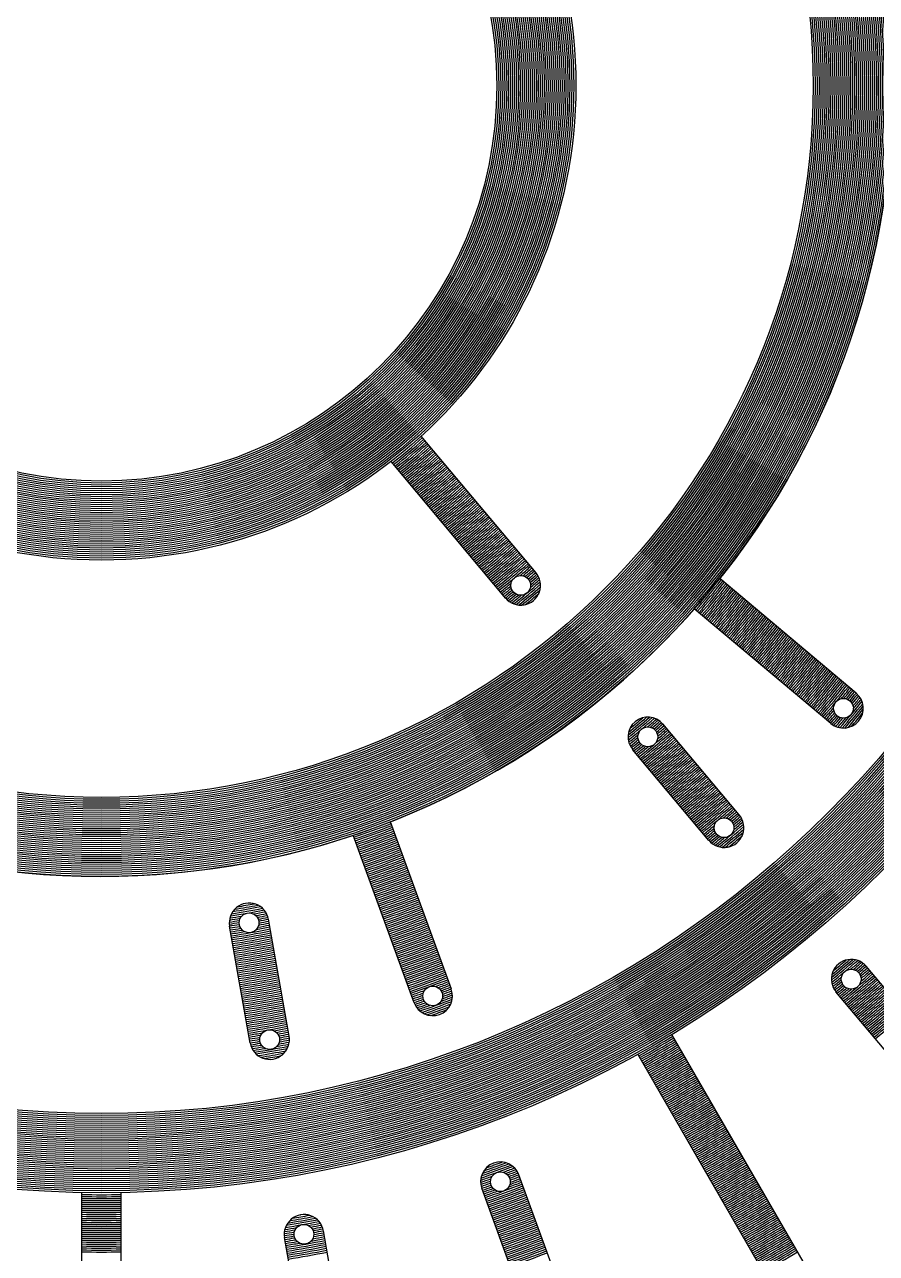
# Model space of a CAD drawing. Header units: millimetres. Extents: x 0 to 2404, y 0 to 1600.
# Drawn here: x 2177.39 to 2198.93, y 1455.19 to 1486.27 of the extents above; entities that cross this region are included whole.
import ezdxf

# ---------------------------------------------------------------- set-up
doc = ezdxf.new("R2010")
doc.units = ezdxf.units.MM

msp = doc.modelspace()

# ---------------------------------------------------------------- linework, layer by layer
for p, q in [((2190.327, 1472.405), (2187.423, 1475.866)), ((2189.561, 1471.762), (2186.657, 1475.223)), ((2198.423, 1469.364), (2194.971, 1472.261)), ((2197.78, 1468.598), (2194.328, 1471.495)), ((2195.465, 1466.283), (2193.533, 1468.585)), ((2194.699, 1465.64), (2192.767, 1467.942)), ((2188.183, 1461.878), (2186.641, 1466.112)), ((2187.243, 1461.536), (2185.702, 1465.77)), ((2184.08, 1460.688), (2183.558, 1463.649)), ((2183.095, 1460.515), (2182.573, 1463.475)), ((2202.214, 1458.239), (2198.676, 1462.456)), ((2201.448, 1457.596), (2197.91, 1461.813)), ((2197.266, 1454.668), (2193.764, 1460.735)), ((2196.4, 1454.168), (2192.898, 1460.235)), ((2191.774, 1452.011), (2189.891, 1457.183)), ((2178.833, 1449.729), (2178.833, 1456.734)), ((2179.833, 1449.729), (2179.833, 1456.734)), ((2190.834, 1451.669), (2188.952, 1456.841)), ((2184.919, 1450.174), (2183.963, 1455.595)), ((2185.903, 1450.348), (2184.948, 1455.769))]:
    msp.add_line(p, q)
for centre, radius in [((2179.333, 1484.729), 46), ((2179.333, 1484.729), 45.95), ((2179.333, 1484.729), 45.9), ((2179.333, 1484.729), 45.85), ((2179.333, 1484.729), 45.8), ((2179.333, 1484.729), 45.75), ((2179.333, 1484.729), 45.7), ((2179.333, 1484.729), 45.65), ((2179.333, 1484.729), 45.6), ((2179.333, 1484.729), 45.55), ((2179.333, 1484.729), 45.5), ((2179.333, 1484.729), 45.45), ((2179.333, 1484.729), 45.4), ((2179.333, 1484.729), 45.35), ((2179.333, 1484.729), 45.3), ((2179.333, 1484.729), 45.25), ((2179.333, 1484.729), 45.2), ((2179.333, 1484.729), 45.15), ((2179.333, 1484.729), 45.1), ((2179.333, 1484.729), 45.05), ((2179.333, 1484.729), 45), ((2179.333, 1484.729), 44.95), ((2179.333, 1484.729), 44.9), ((2179.333, 1484.729), 44.85), ((2179.333, 1484.729), 44.8), ((2179.333, 1484.729), 44.75), ((2179.333, 1484.729), 44.7), ((2179.333, 1484.729), 44.65), ((2179.333, 1484.729), 44.6), ((2179.333, 1484.729), 44.55), ((2179.333, 1484.729), 44.5), ((2179.333, 1484.729), 44.45), ((2179.333, 1484.729), 44.4), ((2179.333, 1484.729), 44.35), ((2179.333, 1484.729), 44.3), ((2179.333, 1484.729), 44.25), ((2179.333, 1484.729), 44.2), ((2179.333, 1484.729), 44.15), ((2179.333, 1484.729), 44.1), ((2179.333, 1484.729), 44.05), ((2179.333, 1484.729), 44), ((2179.333, 1484.729), 28), ((2179.333, 1484.729), 27.95), ((2179.333, 1484.729), 27.9), ((2179.333, 1484.729), 27.85), ((2179.333, 1484.729), 27.8), ((2179.333, 1484.729), 27.75), ((2179.333, 1484.729), 27.7), ((2179.333, 1484.729), 27.65), ((2179.333, 1484.729), 27.6), ((2179.333, 1484.729), 27.55), ((2179.333, 1484.729), 27.5), ((2179.333, 1484.729), 27.45), ((2179.333, 1484.729), 27.4), ((2179.333, 1484.729), 27.35), ((2179.333, 1484.729), 27.3), ((2179.333, 1484.729), 27.25), ((2179.333, 1484.729), 27.2), ((2179.333, 1484.729), 27.15), ((2179.333, 1484.729), 27.1), ((2179.333, 1484.729), 27.05), ((2179.333, 1484.729), 27), ((2179.333, 1484.729), 26.95), ((2179.333, 1484.729), 26.9), ((2179.333, 1484.729), 26.85), ((2179.333, 1484.729), 26.8), ((2179.333, 1484.729), 26.75), ((2179.333, 1484.729), 26.7), ((2179.333, 1484.729), 26.65), ((2179.333, 1484.729), 26.6), ((2179.333, 1484.729), 26.55), ((2179.333, 1484.729), 26.5), ((2179.333, 1484.729), 26.45), ((2179.333, 1484.729), 26.4), ((2179.333, 1484.729), 26.35), ((2179.333, 1484.729), 26.3), ((2179.333, 1484.729), 26.25), ((2179.333, 1484.729), 26.2), ((2179.333, 1484.729), 26.15), ((2179.333, 1484.729), 26.1), ((2179.333, 1484.729), 26.05), ((2179.333, 1484.729), 26), ((2179.333, 1484.729), 20), ((2179.333, 1484.729), 19.95), ((2179.333, 1484.729), 19.9), ((2179.333, 1484.729), 19.85), ((2179.333, 1484.729), 19.8), ((2179.333, 1484.729), 19.75), ((2179.333, 1484.729), 19.7), ((2179.333, 1484.729), 19.65), ((2179.333, 1484.729), 19.6), ((2179.333, 1484.729), 19.55), ((2179.333, 1484.729), 19.5), ((2179.333, 1484.729), 19.45), ((2179.333, 1484.729), 19.4), ((2179.333, 1484.729), 19.35), ((2179.333, 1484.729), 19.3), ((2179.333, 1484.729), 19.25), ((2179.333, 1484.729), 19.2), ((2179.333, 1484.729), 19.15), ((2179.333, 1484.729), 19.1), ((2179.333, 1484.729), 19.05), ((2179.333, 1484.729), 19), ((2179.333, 1484.729), 18.95), ((2179.333, 1484.729), 18.9), ((2179.333, 1484.729), 18.85), ((2179.333, 1484.729), 18.8), ((2179.333, 1484.729), 18.75), ((2179.333, 1484.729), 18.7), ((2179.333, 1484.729), 18.65), ((2179.333, 1484.729), 18.6), ((2179.333, 1484.729), 18.55), ((2179.333, 1484.729), 18.5), ((2179.333, 1484.729), 18.45), ((2179.333, 1484.729), 18.4), ((2179.333, 1484.729), 18.35), ((2179.333, 1484.729), 18.3), ((2179.333, 1484.729), 18.25), ((2179.333, 1484.729), 18.2), ((2179.333, 1484.729), 18.15), ((2179.333, 1484.729), 18.1), ((2179.333, 1484.729), 18.05), ((2179.333, 1484.729), 18), ((2179.333, 1484.729), 12), ((2179.333, 1484.729), 11.95), ((2179.333, 1484.729), 11.9), ((2179.333, 1484.729), 11.85), ((2179.333, 1484.729), 11.8), ((2179.333, 1484.729), 11.75), ((2179.333, 1484.729), 11.7), ((2179.333, 1484.729), 11.65), ((2179.333, 1484.729), 11.6), ((2179.333, 1484.729), 11.55), ((2179.333, 1484.729), 11.5), ((2179.333, 1484.729), 11.45), ((2179.333, 1484.729), 11.4), ((2179.333, 1484.729), 11.35), ((2179.333, 1484.729), 11.3), ((2179.333, 1484.729), 11.25), ((2179.333, 1484.729), 11.2), ((2179.333, 1484.729), 11.15), ((2179.333, 1484.729), 11.1), ((2179.333, 1484.729), 11.05), ((2179.333, 1484.729), 11), ((2179.333, 1484.729), 10.95), ((2179.333, 1484.729), 10.9), ((2179.333, 1484.729), 10.85), ((2179.333, 1484.729), 10.8), ((2179.333, 1484.729), 10.75), ((2179.333, 1484.729), 10.7), ((2179.333, 1484.729), 10.65), ((2179.333, 1484.729), 10.6), ((2179.333, 1484.729), 10.55), ((2179.333, 1484.729), 10.5), ((2179.333, 1484.729), 10.45), ((2179.333, 1484.729), 10.4), ((2179.333, 1484.729), 10.35), ((2179.333, 1484.729), 10.3), ((2179.333, 1484.729), 10.25), ((2179.333, 1484.729), 10.2), ((2179.333, 1484.729), 10.15), ((2179.333, 1484.729), 10.1), ((2179.333, 1484.729), 10.05), ((2179.333, 1484.729), 10), ((2189.939, 1472.09), 0.25), ((2198.101, 1468.981), 0.25), ((2193.153, 1468.259), 0.25), ((2195.082, 1465.961), 0.25), ((2183.067, 1463.556), 0.25), ((2198.296, 1462.131), 0.25), ((2187.713, 1461.707), 0.25), ((2183.588, 1460.602), 0.25), ((2189.423, 1457.008), 0.25), ((2184.456, 1455.678), 0.25)]:
    msp.add_circle(centre, radius)
for centre, radius, start, end in [((2179.333, 1484.729), 50, 108.2151, 71.6513), ((2179.333, 1484.729), 20, 141.4325, 138.5675), ((2179.333, 1484.729), 12.05, 307.6219, 312.3781), ((2179.333, 1484.729), 12.1, 307.6317, 312.3683), ((2179.333, 1484.729), 12.15, 307.6415, 312.3585), ((2179.333, 1484.729), 12.2, 307.6512, 312.3488), ((2179.333, 1484.729), 12.25, 307.6607, 312.3393), ((2179.333, 1484.729), 12.3, 307.6703, 312.3297), ((2179.333, 1484.729), 12.35, 307.6797, 312.3203), ((2179.333, 1484.729), 12.4, 307.6891, 312.3109), ((2179.333, 1484.729), 12.45, 307.6983, 312.3017), ((2179.333, 1484.729), 12.5, 307.7076, 312.2924), ((2179.333, 1484.729), 12.55, 307.7167, 312.2833), ((2179.333, 1484.729), 12.6, 307.7258, 312.2742), ((2179.333, 1484.729), 12.65, 307.7348, 312.2652), ((2179.333, 1484.729), 12.7, 307.7437, 312.2563), ((2179.333, 1484.729), 12.75, 307.7525, 312.2475), ((2179.333, 1484.729), 12.8, 307.7613, 312.2387), ((2179.333, 1484.729), 12.85, 307.77, 312.23), ((2179.333, 1484.729), 12.9, 307.7787, 312.2213), ((2179.333, 1484.729), 12.95, 307.7873, 312.2127), ((2179.333, 1484.729), 13, 307.7958, 312.2042), ((2179.333, 1484.729), 13.05, 307.8042, 312.1958), ((2179.333, 1484.729), 13.1, 307.8126, 312.1874), ((2179.333, 1484.729), 13.15, 307.8209, 312.1791), ((2179.333, 1484.729), 13.2, 307.8292, 312.1708), ((2179.333, 1484.729), 13.25, 307.8374, 312.1626), ((2179.333, 1484.729), 13.3, 307.8455, 312.1545), ((2179.333, 1484.729), 13.35, 307.8536, 312.1464), ((2179.333, 1484.729), 13.4, 307.8616, 312.1384), ((2179.333, 1484.729), 13.45, 307.8696, 312.1304), ((2179.333, 1484.729), 13.5, 307.8774, 312.1226), ((2179.333, 1484.729), 13.55, 307.8853, 312.1147), ((2179.333, 1484.729), 13.6, 307.8931, 312.1069), ((2179.333, 1484.729), 13.65, 307.9008, 312.0992), ((2179.333, 1484.729), 13.7, 307.9084, 312.0916), ((2179.333, 1484.729), 13.75, 307.9161, 312.0839), ((2179.333, 1484.729), 13.8, 307.9236, 312.0764), ((2179.333, 1484.729), 13.85, 307.9311, 312.0689), ((2179.333, 1484.729), 13.9, 307.9386, 312.0614), ((2179.333, 1484.729), 13.95, 307.9459, 312.0541), ((2179.333, 1484.729), 14, 307.9533, 312.0467), ((2179.333, 1484.729), 14.05, 307.9606, 312.0394), ((2179.333, 1484.729), 14.1, 307.9678, 312.0322), ((2179.333, 1484.729), 14.15, 307.975, 312.025), ((2179.333, 1484.729), 14.2, 307.9821, 312.0179), ((2179.333, 1484.729), 14.25, 307.9892, 312.0108), ((2179.333, 1484.729), 14.3, 307.9962, 312.0038), ((2179.333, 1484.729), 14.35, 308.0032, 311.9968), ((2179.333, 1484.729), 14.4, 308.0102, 311.9898), ((2179.333, 1484.729), 14.45, 308.0171, 311.9829), ((2179.333, 1484.729), 14.5, 308.0239, 311.9761), ((2179.333, 1484.729), 14.55, 308.0307, 311.9693), ((2179.333, 1484.729), 14.6, 308.0374, 311.9626), ((2179.333, 1484.729), 14.65, 308.0441, 311.9559), ((2179.333, 1484.729), 14.7, 308.0508, 311.9492), ((2179.333, 1484.729), 14.75, 308.0574, 311.9426), ((2179.333, 1484.729), 14.8, 308.064, 311.936), ((2179.333, 1484.729), 14.85, 308.0705, 311.9295), ((2179.333, 1484.729), 14.9, 308.077, 311.923), ((2179.333, 1484.729), 14.95, 308.0834, 311.9166), ((2179.333, 1484.729), 15, 308.0898, 311.9102), ((2179.333, 1484.729), 15.05, 308.0961, 311.9039), ((2179.333, 1484.729), 15.1, 308.1024, 311.8976), ((2179.333, 1484.729), 15.15, 308.1087, 311.8913), ((2179.333, 1484.729), 15.2, 308.1149, 311.8851), ((2179.333, 1484.729), 15.25, 308.1211, 311.8789), ((2179.333, 1484.729), 15.3, 308.1273, 311.8727), ((2179.333, 1484.729), 15.35, 308.1334, 311.8666), ((2179.333, 1484.729), 15.4, 308.1394, 311.8606), ((2179.333, 1484.729), 15.45, 308.1454, 311.8546), ((2179.333, 1484.729), 15.5, 308.1514, 311.8486), ((2179.333, 1484.729), 15.55, 308.1574, 311.8426), ((2179.333, 1484.729), 15.6, 308.1633, 311.8367), ((2179.333, 1484.729), 15.65, 308.1692, 311.8308), ((2179.333, 1484.729), 15.7, 308.175, 311.825), ((2179.333, 1484.729), 15.75, 308.1808, 311.8192), ((2179.333, 1484.729), 15.8, 308.1865, 311.8135), ((2179.333, 1484.729), 15.85, 308.1923, 311.8077), ((2179.333, 1484.729), 15.9, 308.1979, 311.8021), ((2179.333, 1484.729), 15.95, 308.2036, 311.7964), ((2179.333, 1484.729), 16, 308.2092, 311.7908), ((2179.333, 1484.729), 16.05, 308.2148, 311.7852), ((2179.333, 1484.729), 16.1, 308.2203, 311.7797), ((2179.333, 1484.729), 16.15, 308.2259, 311.7741), ((2179.333, 1484.729), 16.2, 308.2313, 311.7687), ((2179.333, 1484.729), 16.25, 308.2368, 311.7632), ((2189.939, 1472.09), 0.5, 219.1317, 40.8683), ((2179.333, 1484.729), 16.3, 310.5241, 311.7578), ((2179.333, 1484.729), 16.35, 310.6977, 311.7524), ((2179.333, 1484.729), 16.4, 310.7981, 311.7471), ((2179.333, 1484.729), 16.45, 310.8519, 311.7418), ((2179.333, 1484.729), 16.5, 310.8681, 311.7365), ((2179.333, 1484.729), 16.55, 310.8493, 311.7252), ((2179.333, 1484.729), 16.6, 310.7932, 311.6963), ((2179.333, 1484.729), 16.65, 310.6914, 311.6491), ((2179.333, 1484.729), 16.3, 308.2422, 309.4759), ((2179.333, 1484.729), 16.35, 308.2476, 309.3023), ((2179.333, 1484.729), 16.4, 308.2529, 309.2019), ((2179.333, 1484.729), 16.45, 308.2582, 309.1481), ((2179.333, 1484.729), 16.75, 308.5074, 311.4926), ((2179.333, 1484.729), 16.8, 308.6232, 311.3768), ((2179.333, 1484.729), 16.85, 308.7727, 311.2273), ((2179.333, 1484.729), 16.9, 308.9703, 311.0297), ((2179.333, 1484.729), 16.7, 310.5177, 311.582), ((2179.333, 1484.729), 20.05, 318.571, 321.429), ((2179.333, 1484.729), 20.1, 318.5746, 321.4254), ((2179.333, 1484.729), 20.15, 318.5781, 321.4219), ((2179.333, 1484.729), 20.2, 318.5816, 321.4184), ((2179.333, 1484.729), 20.25, 318.5851, 321.4149), ((2179.333, 1484.729), 20.3, 318.5886, 321.4114), ((2179.333, 1484.729), 20.35, 318.5921, 321.4079), ((2179.333, 1484.729), 20.4, 318.5956, 321.4044), ((2179.333, 1484.729), 20.45, 318.599, 321.401), ((2179.333, 1484.729), 16.5, 308.2635, 309.1319), ((2179.333, 1484.729), 16.55, 308.2748, 309.1507), ((2179.333, 1484.729), 16.6, 308.3037, 309.2068), ((2179.333, 1484.729), 16.65, 308.3509, 309.3086), ((2179.333, 1484.729), 16.7, 308.418, 309.4823), ((2179.333, 1484.729), 16.95, 309.2528, 310.7472), ((2179.333, 1484.729), 20.5, 318.6024, 321.3976), ((2179.333, 1484.729), 20.55, 318.6058, 321.3942), ((2179.333, 1484.729), 20.6, 318.6092, 321.3908), ((2179.333, 1484.729), 20.65, 318.6126, 321.3874), ((2179.333, 1484.729), 20.7, 318.6159, 321.3841), ((2179.333, 1484.729), 20.75, 318.6192, 321.3808), ((2179.333, 1484.729), 20.8, 318.6226, 321.3774), ((2179.333, 1484.729), 20.85, 318.6259, 321.3741), ((2179.333, 1484.729), 20.9, 318.6292, 321.3708), ((2179.333, 1484.729), 20.95, 318.6324, 321.3676), ((2179.333, 1484.729), 21, 318.6357, 321.3643), ((2179.333, 1484.729), 21.05, 318.6389, 321.3611), ((2179.333, 1484.729), 21.1, 318.6422, 321.3578), ((2179.333, 1484.729), 21.15, 318.6454, 321.3546), ((2179.333, 1484.729), 21.2, 318.6486, 321.3514), ((2179.333, 1484.729), 21.25, 318.6517, 321.3483), ((2179.333, 1484.729), 21.3, 318.6549, 321.3451), ((2179.333, 1484.729), 21.35, 318.6581, 321.3419), ((2179.333, 1484.729), 21.4, 318.6612, 321.3388), ((2179.333, 1484.729), 21.45, 318.6643, 321.3357), ((2179.333, 1484.729), 21.5, 318.6674, 321.3326), ((2179.333, 1484.729), 21.55, 318.6705, 321.3295), ((2179.333, 1484.729), 21.6, 318.6736, 321.3264), ((2179.333, 1484.729), 21.65, 318.6767, 321.3233), ((2179.333, 1484.729), 21.7, 318.6797, 321.3203), ((2179.333, 1484.729), 21.75, 318.6827, 321.3173), ((2179.333, 1484.729), 21.8, 318.6858, 321.3142), ((2179.333, 1484.729), 21.85, 318.6888, 321.3112), ((2179.333, 1484.729), 21.9, 318.6918, 321.3082), ((2179.333, 1484.729), 21.95, 318.6947, 321.3053), ((2179.333, 1484.729), 22, 318.6977, 321.3023), ((2179.333, 1484.729), 22.05, 318.7007, 321.2993), ((2179.333, 1484.729), 22.1, 318.7036, 321.2964), ((2179.333, 1484.729), 22.15, 318.7065, 321.2935), ((2179.333, 1484.729), 22.2, 318.7094, 321.2906), ((2179.333, 1484.729), 22.25, 318.7123, 321.2877), ((2179.333, 1484.729), 22.3, 318.7152, 321.2848), ((2179.333, 1484.729), 22.35, 318.7181, 321.2819), ((2179.333, 1484.729), 22.4, 318.721, 321.279), ((2179.333, 1484.729), 22.45, 318.7238, 321.2762), ((2179.333, 1484.729), 22.5, 318.7267, 321.2733), ((2179.333, 1484.729), 22.55, 318.7295, 321.2705), ((2179.333, 1484.729), 22.6, 318.7323, 321.2677), ((2179.333, 1484.729), 22.65, 318.7351, 321.2649), ((2179.333, 1484.729), 22.7, 318.7379, 321.2621), ((2179.333, 1484.729), 22.75, 318.7407, 321.2593), ((2179.333, 1484.729), 22.8, 318.7434, 321.2566), ((2179.333, 1484.729), 22.85, 318.7462, 321.2538), ((2179.333, 1484.729), 22.9, 318.7489, 321.2511), ((2179.333, 1484.729), 22.95, 318.7516, 321.2484), ((2179.333, 1484.729), 23, 318.7543, 321.2457), ((2179.333, 1484.729), 23.05, 318.757, 321.243), ((2179.333, 1484.729), 23.1, 318.7597, 321.2403), ((2179.333, 1484.729), 23.15, 318.7624, 321.2376), ((2179.333, 1484.729), 23.2, 318.7651, 321.2349), ((2179.333, 1484.729), 23.25, 318.7677, 321.2323), ((2179.333, 1484.729), 23.3, 318.7704, 321.2296), ((2179.333, 1484.729), 23.35, 318.773, 321.227), ((2179.333, 1484.729), 23.4, 318.7756, 321.2244), ((2179.333, 1484.729), 23.45, 318.7782, 321.2218), ((2179.333, 1484.729), 23.5, 318.7808, 321.2192), ((2179.333, 1484.729), 23.55, 318.7834, 321.2166), ((2179.333, 1484.729), 23.6, 318.786, 321.214), ((2179.333, 1484.729), 23.65, 318.7886, 321.2114), ((2179.333, 1484.729), 23.7, 318.7911, 321.2089), ((2179.333, 1484.729), 23.75, 318.7937, 321.2063), ((2179.333, 1484.729), 23.8, 318.7962, 321.2038), ((2179.333, 1484.729), 23.85, 318.7987, 321.2013), ((2179.333, 1484.729), 23.9, 318.8013, 321.1987), ((2179.333, 1484.729), 23.95, 318.8038, 321.1962), ((2179.333, 1484.729), 24, 318.8063, 321.1937), ((2179.333, 1484.729), 24.05, 318.8087, 321.1913), ((2179.333, 1484.729), 24.1, 318.8112, 321.1888), ((2179.333, 1484.729), 24.15, 318.8137, 321.1863), ((2179.333, 1484.729), 24.2, 318.8161, 321.1839), ((2179.333, 1484.729), 24.25, 318.8186, 321.1814), ((2179.333, 1484.729), 24.3, 320.3522, 321.179), ((2198.101, 1468.981), 0.5, 230, 50), ((2179.333, 1484.729), 24.35, 320.4692, 321.1766), ((2179.333, 1484.729), 24.4, 320.5369, 321.1742), ((2179.333, 1484.729), 24.45, 320.5734, 321.1718), ((2179.333, 1484.729), 24.5, 320.5847, 321.1694), ((2179.333, 1484.729), 24.55, 320.5723, 321.1623), ((2179.333, 1484.729), 24.6, 320.5348, 321.1434), ((2179.333, 1484.729), 24.65, 320.4663, 321.1121), ((2179.333, 1484.729), 24.7, 320.3494, 321.0674), ((2179.333, 1484.729), 24.3, 318.821, 319.6478), ((2179.333, 1484.729), 24.35, 318.8234, 319.5308), ((2179.333, 1484.729), 24.4, 318.8258, 319.4631), ((2179.333, 1484.729), 24.75, 318.9925, 321.0075), ((2179.333, 1484.729), 24.8, 319.0702, 320.9298), ((2179.333, 1484.729), 24.85, 319.1708, 320.8292), ((2179.333, 1484.729), 24.9, 319.3041, 320.6959), ((2179.333, 1484.729), 24.95, 319.4949, 320.5051), ((2193.153, 1468.259), 0.5, 40, 220), ((2179.333, 1484.729), 21.2, 308.9265, 311.0735), ((2179.333, 1484.729), 21.15, 309.0406, 310.9594), ((2179.333, 1484.729), 21.25, 308.8393, 311.1607), ((2179.333, 1484.729), 21.1, 309.193, 310.807), ((2179.333, 1484.729), 21.05, 309.413, 310.587), ((2179.333, 1484.729), 21.3, 310.4016, 311.227), ((2179.333, 1484.729), 21.35, 310.5349, 311.2756), ((2179.333, 1484.729), 21.4, 310.612, 311.3086), ((2179.333, 1484.729), 21.45, 310.6535, 311.3274), ((2179.333, 1484.729), 21.5, 310.6662, 311.3326), ((2179.333, 1484.729), 21.55, 310.652, 311.3295), ((2179.333, 1484.729), 24.45, 318.8282, 319.4266), ((2179.333, 1484.729), 24.5, 318.8306, 319.4153), ((2179.333, 1484.729), 24.55, 318.8377, 319.4277), ((2179.333, 1484.729), 24.6, 318.8566, 319.4652), ((2179.333, 1484.729), 24.65, 318.8879, 319.5337), ((2179.333, 1484.729), 24.7, 318.9326, 319.6506), ((2179.333, 1484.729), 21.3, 308.773, 309.5984), ((2179.333, 1484.729), 21.35, 308.7244, 309.4651), ((2179.333, 1484.729), 21.75, 308.6827, 311.3173), ((2179.333, 1484.729), 21.8, 308.6858, 311.3142), ((2179.333, 1484.729), 21.85, 308.6888, 311.3112), ((2179.333, 1484.729), 21.9, 308.6918, 311.3082), ((2179.333, 1484.729), 21.95, 308.6947, 311.3053), ((2179.333, 1484.729), 21.6, 310.6092, 311.3264), ((2179.333, 1484.729), 21.7, 310.3979, 311.3203), ((2179.333, 1484.729), 21.65, 310.5311, 311.3233), ((2179.333, 1484.729), 21.4, 308.6914, 309.388), ((2179.333, 1484.729), 21.45, 308.6726, 309.3465), ((2179.333, 1484.729), 21.5, 308.6674, 309.3338), ((2179.333, 1484.729), 21.55, 308.6705, 309.348), ((2179.333, 1484.729), 21.6, 308.6736, 309.3908), ((2179.333, 1484.729), 21.65, 308.6767, 309.4689), ((2179.333, 1484.729), 21.7, 308.6797, 309.6021), ((2179.333, 1484.729), 22, 308.6977, 311.3023), ((2179.333, 1484.729), 22.05, 308.7007, 311.2993), ((2179.333, 1484.729), 22.1, 308.7036, 311.2964), ((2179.333, 1484.729), 22.15, 308.7065, 311.2935), ((2179.333, 1484.729), 22.2, 308.7094, 311.2906), ((2179.333, 1484.729), 22.25, 308.7123, 311.2877), ((2179.333, 1484.729), 22.3, 308.7152, 311.2848), ((2179.333, 1484.729), 22.35, 308.7181, 311.2819), ((2179.333, 1484.729), 22.4, 308.721, 311.279), ((2179.333, 1484.729), 22.45, 308.7238, 311.2762), ((2179.333, 1484.729), 22.5, 308.7267, 311.2733), ((2179.333, 1484.729), 22.55, 308.7295, 311.2705), ((2179.333, 1484.729), 22.6, 308.7323, 311.2677), ((2179.333, 1484.729), 22.65, 308.7351, 311.2649), ((2179.333, 1484.729), 22.7, 308.7379, 311.2621), ((2179.333, 1484.729), 22.75, 308.7407, 311.2593), ((2179.333, 1484.729), 22.8, 308.7434, 311.2566), ((2179.333, 1484.729), 22.85, 308.7462, 311.2538), ((2179.333, 1484.729), 22.9, 308.7489, 311.2511), ((2179.333, 1484.729), 22.95, 308.7516, 311.2484), ((2179.333, 1484.729), 23, 308.7543, 311.2457), ((2179.333, 1484.729), 23.05, 308.757, 311.243), ((2179.333, 1484.729), 23.1, 308.7597, 311.2403), ((2179.333, 1484.729), 23.15, 308.7624, 311.2376), ((2179.333, 1484.729), 23.2, 308.7651, 311.2349), ((2179.333, 1484.729), 23.25, 308.7677, 311.2323), ((2179.333, 1484.729), 23.3, 308.7704, 311.2296), ((2179.333, 1484.729), 23.35, 308.773, 311.227), ((2179.333, 1484.729), 23.4, 308.7756, 311.2244), ((2179.333, 1484.729), 23.45, 308.7782, 311.2218), ((2179.333, 1484.729), 23.5, 308.7808, 311.2192), ((2179.333, 1484.729), 23.55, 308.7834, 311.2166), ((2179.333, 1484.729), 23.6, 308.786, 311.214), ((2179.333, 1484.729), 23.65, 308.7886, 311.2114), ((2179.333, 1484.729), 23.7, 308.7911, 311.2089), ((2179.333, 1484.729), 23.75, 308.7937, 311.2063), ((2179.333, 1484.729), 23.8, 308.7962, 311.2038), ((2179.333, 1484.729), 23.85, 308.7987, 311.2013), ((2179.333, 1484.729), 23.9, 308.8013, 311.1987), ((2179.333, 1484.729), 23.95, 308.8038, 311.1962), ((2179.333, 1484.729), 24, 308.8063, 311.1937), ((2179.333, 1484.729), 24.05, 308.8087, 311.1913), ((2179.333, 1484.729), 24.1, 308.8112, 311.1888), ((2179.333, 1484.729), 24.15, 308.8137, 311.1863), ((2179.333, 1484.729), 24.2, 308.8161, 311.1839), ((2179.333, 1484.729), 24.25, 308.8186, 311.1814), ((2179.333, 1484.729), 24.3, 310.3522, 311.179), ((2179.333, 1484.729), 24.35, 310.4692, 311.1766), ((2179.333, 1484.729), 24.4, 310.5369, 311.1742), ((2179.333, 1484.729), 20.05, 288.571, 291.429), ((2195.082, 1465.961), 0.5, 219.4153, 40.5847), ((2179.333, 1484.729), 24.75, 308.9925, 311.0075), ((2179.333, 1484.729), 24.45, 310.5734, 311.1718), ((2179.333, 1484.729), 24.5, 310.5847, 311.1694), ((2179.333, 1484.729), 24.55, 310.5723, 311.1623), ((2179.333, 1484.729), 24.6, 310.5348, 311.1434), ((2179.333, 1484.729), 24.7, 310.3494, 311.0674), ((2179.333, 1484.729), 24.65, 310.4663, 311.1121), ((2179.333, 1484.729), 20.1, 288.5746, 291.4254), ((2179.333, 1484.729), 20.15, 288.5781, 291.4219), ((2179.333, 1484.729), 20.2, 288.5816, 291.4184), ((2179.333, 1484.729), 20.25, 288.5851, 291.4149), ((2179.333, 1484.729), 20.3, 288.5886, 291.4114), ((2179.333, 1484.729), 20.35, 288.5921, 291.4079), ((2179.333, 1484.729), 24.3, 308.821, 309.6478), ((2179.333, 1484.729), 24.35, 308.8234, 309.5308), ((2179.333, 1484.729), 24.4, 308.8258, 309.4631), ((2179.333, 1484.729), 24.45, 308.8282, 309.4266), ((2179.333, 1484.729), 24.5, 308.8306, 309.4153), ((2179.333, 1484.729), 24.55, 308.8377, 309.4277), ((2179.333, 1484.729), 24.8, 309.0702, 310.9298), ((2179.333, 1484.729), 24.85, 309.1708, 310.8292), ((2179.333, 1484.729), 24.9, 309.3041, 310.6959), ((2179.333, 1484.729), 24.95, 309.4949, 310.5051), ((2179.333, 1484.729), 20.4, 288.5956, 291.4044), ((2179.333, 1484.729), 20.45, 288.599, 291.401), ((2179.333, 1484.729), 20.5, 288.6024, 291.3976), ((2179.333, 1484.729), 20.55, 288.6058, 291.3942), ((2179.333, 1484.729), 20.6, 288.6092, 291.3908), ((2179.333, 1484.729), 20.65, 288.6126, 291.3874), ((2179.333, 1484.729), 20.7, 288.6159, 291.3841), ((2179.333, 1484.729), 24.6, 308.8566, 309.4652), ((2179.333, 1484.729), 24.65, 308.8879, 309.5337), ((2179.333, 1484.729), 24.7, 308.9326, 309.6506), ((2179.333, 1484.729), 20.75, 288.6192, 291.3808), ((2179.333, 1484.729), 20.8, 288.6226, 291.3774), ((2179.333, 1484.729), 20.85, 288.6259, 291.3741), ((2179.333, 1484.729), 20.9, 288.6292, 291.3708), ((2179.333, 1484.729), 20.95, 288.6324, 291.3676), ((2179.333, 1484.729), 21, 288.6357, 291.3643), ((2179.333, 1484.729), 21.05, 288.6389, 291.3611), ((2179.333, 1484.729), 21.1, 288.6422, 291.3578), ((2179.333, 1484.729), 21.15, 288.6454, 291.3546), ((2179.333, 1484.729), 21.2, 288.6486, 291.3514), ((2179.333, 1484.729), 21.25, 288.6517, 291.3483), ((2179.333, 1484.729), 21.3, 288.6549, 291.3451), ((2179.333, 1484.729), 21.35, 288.6581, 291.3419), ((2179.333, 1484.729), 21.4, 288.6612, 291.3388), ((2179.333, 1484.729), 21.45, 288.6643, 291.3357), ((2179.333, 1484.729), 21.5, 288.6674, 291.3326), ((2179.333, 1484.729), 21.55, 288.6705, 291.3295), ((2179.333, 1484.729), 21.6, 288.6736, 291.3264), ((2179.333, 1484.729), 21.65, 288.6767, 291.3233), ((2179.333, 1484.729), 21.7, 288.6797, 291.3203), ((2179.333, 1484.729), 21.75, 288.6827, 291.3173), ((2179.333, 1484.729), 21.8, 288.6858, 291.3142), ((2179.333, 1484.729), 21.85, 288.6888, 291.3112), ((2179.333, 1484.729), 21.9, 288.6918, 291.3082), ((2179.333, 1484.729), 21.95, 288.6947, 291.3053), ((2179.333, 1484.729), 22, 288.6977, 291.3023), ((2183.067, 1463.556), 0.5, 10, 190), ((2179.333, 1484.729), 21.25, 278.8393, 281.1607), ((2179.333, 1484.729), 21.2, 278.9265, 281.0735), ((2179.333, 1484.729), 21.15, 279.0406, 280.9594), ((2179.333, 1484.729), 21.1, 279.193, 280.807), ((2179.333, 1484.729), 21.05, 279.413, 280.587), ((2179.333, 1484.729), 22.05, 288.7007, 291.2993), ((2179.333, 1484.729), 22.1, 288.7036, 291.2964), ((2179.333, 1484.729), 22.15, 288.7065, 291.2935), ((2179.333, 1484.729), 22.2, 288.7094, 291.2906), ((2179.333, 1484.729), 22.25, 288.7123, 291.2877), ((2179.333, 1484.729), 22.3, 288.7152, 291.2848), ((2179.333, 1484.729), 22.35, 288.7181, 291.2819), ((2179.333, 1484.729), 21.4, 278.6914, 279.388), ((2179.333, 1484.729), 21.35, 278.7244, 279.4651), ((2179.333, 1484.729), 21.3, 278.773, 279.5984), ((2179.333, 1484.729), 21.3, 280.4016, 281.227), ((2179.333, 1484.729), 21.35, 280.5349, 281.2756), ((2179.333, 1484.729), 21.4, 280.612, 281.3086), ((2179.333, 1484.729), 21.45, 280.6535, 281.3274), ((2179.333, 1484.729), 21.5, 280.6662, 281.3326), ((2179.333, 1484.729), 21.55, 280.652, 281.3295), ((2179.333, 1484.729), 22.4, 288.721, 291.279), ((2179.333, 1484.729), 22.45, 288.7238, 291.2762), ((2179.333, 1484.729), 22.5, 288.7267, 291.2733), ((2179.333, 1484.729), 22.55, 288.7295, 291.2705), ((2179.333, 1484.729), 22.6, 288.7323, 291.2677), ((2179.333, 1484.729), 22.65, 288.7351, 291.2649), ((2179.333, 1484.729), 22.7, 288.7379, 291.2621), ((2179.333, 1484.729), 21.45, 278.6726, 279.3465), ((2179.333, 1484.729), 21.5, 278.6674, 279.3338), ((2179.333, 1484.729), 21.55, 278.6705, 279.348), ((2179.333, 1484.729), 21.6, 278.6736, 279.3908), ((2179.333, 1484.729), 21.65, 278.6767, 279.4689), ((2179.333, 1484.729), 21.7, 278.6797, 279.6021), ((2179.333, 1484.729), 21.75, 278.6827, 281.3173), ((2179.333, 1484.729), 21.8, 278.6858, 281.3142), ((2179.333, 1484.729), 21.85, 278.6888, 281.3112), ((2179.333, 1484.729), 21.9, 278.6918, 281.3082), ((2179.333, 1484.729), 21.7, 280.3979, 281.3203), ((2179.333, 1484.729), 21.65, 280.5311, 281.3233), ((2179.333, 1484.729), 21.6, 280.6092, 281.3264), ((2179.333, 1484.729), 22.75, 288.7407, 291.2593), ((2179.333, 1484.729), 22.8, 288.7434, 291.2566), ((2179.333, 1484.729), 22.85, 288.7462, 291.2538), ((2179.333, 1484.729), 22.9, 288.7489, 291.2511), ((2179.333, 1484.729), 22.95, 288.7516, 291.2484), ((2179.333, 1484.729), 23, 288.7543, 291.2457), ((2179.333, 1484.729), 21.95, 278.6947, 281.3053), ((2179.333, 1484.729), 22, 278.6977, 281.3023), ((2179.333, 1484.729), 22.05, 278.7007, 281.2993), ((2179.333, 1484.729), 22.1, 278.7036, 281.2964), ((2179.333, 1484.729), 22.15, 278.7065, 281.2935), ((2179.333, 1484.729), 22.2, 278.7094, 281.2906), ((2179.333, 1484.729), 23.05, 288.757, 291.243), ((2179.333, 1484.729), 23.1, 288.7597, 291.2403), ((2179.333, 1484.729), 23.15, 288.7624, 291.2376), ((2179.333, 1484.729), 23.2, 288.7651, 291.2349), ((2179.333, 1484.729), 23.25, 288.7677, 291.2323), ((2179.333, 1484.729), 23.3, 288.7704, 291.2296), ((2179.333, 1484.729), 23.35, 288.773, 291.227), ((2179.333, 1484.729), 22.25, 278.7123, 281.2877), ((2179.333, 1484.729), 22.3, 278.7152, 281.2848), ((2179.333, 1484.729), 22.35, 278.7181, 281.2819), ((2179.333, 1484.729), 22.4, 278.721, 281.279), ((2179.333, 1484.729), 22.45, 278.7238, 281.2762), ((2179.333, 1484.729), 22.5, 278.7267, 281.2733), ((2179.333, 1484.729), 23.4, 288.7756, 291.2244), ((2179.333, 1484.729), 23.45, 288.7782, 291.2218), ((2179.333, 1484.729), 23.5, 288.7808, 291.2192), ((2179.333, 1484.729), 23.55, 288.7834, 291.2166), ((2179.333, 1484.729), 23.6, 288.786, 291.214), ((2179.333, 1484.729), 23.65, 288.7886, 291.2114), ((2179.333, 1484.729), 23.7, 288.7911, 291.2089), ((2179.333, 1484.729), 22.55, 278.7295, 281.2705), ((2179.333, 1484.729), 22.6, 278.7323, 281.2677), ((2179.333, 1484.729), 22.65, 278.7351, 281.2649), ((2179.333, 1484.729), 22.7, 278.7379, 281.2621), ((2179.333, 1484.729), 22.75, 278.7407, 281.2593), ((2179.333, 1484.729), 22.8, 278.7434, 281.2566), ((2179.333, 1484.729), 23.75, 288.7937, 291.2063), ((2179.333, 1484.729), 23.8, 288.7962, 291.2038), ((2179.333, 1484.729), 23.85, 288.7987, 291.2013), ((2179.333, 1484.729), 23.9, 288.8013, 291.1987), ((2179.333, 1484.729), 23.95, 288.8038, 291.1962), ((2179.333, 1484.729), 24, 288.8063, 291.1937), ((2198.296, 1462.131), 0.5, 39.5144, 220.4856), ((2179.333, 1484.729), 29.2, 309.2191, 310.7809), ((2179.333, 1484.729), 29.15, 309.3023, 310.6977), ((2179.333, 1484.729), 29.25, 309.1554, 310.8446), ((2179.333, 1484.729), 29.1, 309.4133, 310.5867), ((2179.333, 1484.729), 29.05, 309.5734, 310.4266), ((2179.333, 1484.729), 29, 309.9917, 310.0083), ((2179.333, 1484.729), 29.3, 310.2923, 310.8931), ((2179.333, 1484.729), 29.35, 310.3894, 310.9288), ((2179.333, 1484.729), 29.4, 310.4458, 310.9532), ((2179.333, 1484.729), 29.45, 310.4762, 310.9671), ((2179.333, 1484.729), 29.5, 310.4856, 310.9712), ((2179.333, 1484.729), 29.55, 310.4753, 310.9695), ((2179.333, 1484.729), 29.6, 310.4443, 310.9679), ((2179.333, 1484.729), 29.65, 310.3875, 310.9662), ((2179.333, 1484.729), 22.85, 278.7462, 281.2538), ((2179.333, 1484.729), 22.9, 278.7489, 281.2511), ((2179.333, 1484.729), 22.95, 278.7516, 281.2484), ((2179.333, 1484.729), 23, 278.7543, 281.2457), ((2179.333, 1484.729), 23.05, 278.757, 281.243), ((2179.333, 1484.729), 23.1, 278.7597, 281.2403), ((2179.333, 1484.729), 23.15, 278.7624, 281.2376), ((2179.333, 1484.729), 24.05, 288.8087, 291.1913), ((2179.333, 1484.729), 24.1, 288.8112, 291.1888), ((2179.333, 1484.729), 24.15, 288.8137, 291.1863), ((2179.333, 1484.729), 24.2, 288.8161, 291.1839), ((2179.333, 1484.729), 24.25, 288.8186, 291.1814), ((2179.333, 1484.729), 24.3, 290.3522, 291.179), ((2179.333, 1484.729), 24.35, 290.4692, 291.1766), ((2179.333, 1484.729), 29.3, 309.1069, 309.7077), ((2179.333, 1484.729), 29.35, 309.0712, 309.6106), ((2179.333, 1484.729), 29.4, 309.0468, 309.5542), ((2179.333, 1484.729), 29.45, 309.0329, 309.5238), ((2179.333, 1484.729), 29.75, 309.037, 310.963), ((2179.333, 1484.729), 29.8, 309.0386, 310.9614), ((2179.333, 1484.729), 29.85, 309.0402, 310.9598), ((2179.333, 1484.729), 29.9, 309.0418, 310.9582), ((2179.333, 1484.729), 29.95, 309.0434, 310.9566), ((2179.333, 1484.729), 30, 309.045, 310.955), ((2179.333, 1484.729), 30.05, 309.0466, 310.9534), ((2179.333, 1484.729), 29.7, 310.2904, 310.9646), ((2179.333, 1484.729), 23.2, 278.7651, 281.2349), ((2179.333, 1484.729), 23.25, 278.7677, 281.2323), ((2179.333, 1484.729), 23.3, 278.7704, 281.2296), ((2179.333, 1484.729), 23.35, 278.773, 281.227), ((2179.333, 1484.729), 23.4, 278.7756, 281.2244), ((2179.333, 1484.729), 23.45, 278.7782, 281.2218), ((2179.333, 1484.729), 24.3, 288.821, 289.6478), ((2179.333, 1484.729), 24.35, 288.8234, 289.5308), ((2179.333, 1484.729), 24.4, 288.8258, 289.4631), ((2187.713, 1461.707), 0.5, 200, 20), ((2179.333, 1484.729), 24.4, 290.5369, 291.1742), ((2179.333, 1484.729), 24.45, 290.5734, 291.1718), ((2179.333, 1484.729), 24.5, 290.5847, 291.1694), ((2179.333, 1484.729), 24.65, 290.4663, 291.1121), ((2179.333, 1484.729), 24.55, 290.5723, 291.1623), ((2179.333, 1484.729), 24.6, 290.5348, 291.1434), ((2179.333, 1484.729), 29.5, 309.0288, 309.5144), ((2179.333, 1484.729), 29.55, 309.0305, 309.5247), ((2179.333, 1484.729), 29.6, 309.0321, 309.5557), ((2179.333, 1484.729), 29.65, 309.0338, 309.6125), ((2179.333, 1484.729), 29.7, 309.0354, 309.7096), ((2179.333, 1484.729), 30.1, 309.0482, 310.9518), ((2179.333, 1484.729), 30.15, 309.0498, 310.9502), ((2179.333, 1484.729), 30.2, 309.0514, 310.9486), ((2179.333, 1484.729), 30.25, 309.0529, 310.9471), ((2179.333, 1484.729), 30.3, 309.0545, 310.9455), ((2179.333, 1484.729), 30.35, 309.056, 310.944), ((2179.333, 1484.729), 30.4, 309.0576, 310.9424), ((2179.333, 1484.729), 30.45, 309.0591, 310.9409), ((2179.333, 1484.729), 23.5, 278.7808, 281.2192), ((2179.333, 1484.729), 23.55, 278.7834, 281.2166), ((2179.333, 1484.729), 23.6, 278.786, 281.214), ((2179.333, 1484.729), 23.65, 278.7886, 281.2114), ((2179.333, 1484.729), 23.7, 278.7911, 281.2089), ((2179.333, 1484.729), 23.75, 278.7937, 281.2063), ((2179.333, 1484.729), 24.45, 288.8282, 289.4266), ((2179.333, 1484.729), 24.5, 288.8306, 289.4153), ((2179.333, 1484.729), 24.55, 288.8377, 289.4277), ((2179.333, 1484.729), 24.6, 288.8566, 289.4652), ((2179.333, 1484.729), 24.65, 288.8879, 289.5337), ((2179.333, 1484.729), 24.7, 288.9326, 289.6506), ((2179.333, 1484.729), 24.75, 288.9925, 291.0075), ((2179.333, 1484.729), 24.8, 289.0702, 290.9298), ((2179.333, 1484.729), 24.85, 289.1708, 290.8292), ((2179.333, 1484.729), 24.9, 289.3041, 290.6959), ((2179.333, 1484.729), 24.7, 290.3494, 291.0674), ((2179.333, 1484.729), 30.5, 309.0607, 310.9393), ((2179.333, 1484.729), 30.55, 309.0622, 310.9378), ((2179.333, 1484.729), 30.6, 309.0638, 310.9362), ((2179.333, 1484.729), 30.65, 309.0653, 310.9347), ((2179.333, 1484.729), 30.7, 309.0668, 310.9332), ((2179.333, 1484.729), 30.75, 309.0683, 310.9317), ((2179.333, 1484.729), 30.8, 309.0698, 310.9302), ((2179.333, 1484.729), 30.85, 309.0713, 310.9287), ((2179.333, 1484.729), 23.8, 278.7962, 281.2038), ((2179.333, 1484.729), 23.85, 278.7987, 281.2013), ((2179.333, 1484.729), 23.9, 278.8013, 281.1987), ((2179.333, 1484.729), 23.95, 278.8038, 281.1962), ((2179.333, 1484.729), 24, 278.8063, 281.1937), ((2179.333, 1484.729), 24.05, 278.8087, 281.1913), ((2179.333, 1484.729), 24.1, 278.8112, 281.1888), ((2179.333, 1484.729), 24.95, 289.4949, 290.5051), ((2179.333, 1484.729), 30.9, 309.0728, 310.9272), ((2179.333, 1484.729), 30.95, 309.0743, 310.9257), ((2179.333, 1484.729), 31, 309.0758, 310.9242), ((2179.333, 1484.729), 31.05, 309.0773, 310.9227), ((2179.333, 1484.729), 24.15, 278.8137, 281.1863), ((2179.333, 1484.729), 24.2, 278.8161, 281.1839), ((2179.333, 1484.729), 24.25, 278.8186, 281.1814), ((2179.333, 1484.729), 24.3, 278.821, 279.6478), ((2179.333, 1484.729), 24.3, 280.3522, 281.179), ((2179.333, 1484.729), 24.35, 280.4692, 281.1766), ((2179.333, 1484.729), 24.4, 280.5369, 281.1742), ((2179.333, 1484.729), 24.35, 278.8234, 279.5308), ((2179.333, 1484.729), 24.4, 278.8258, 279.4631), ((2179.333, 1484.729), 24.45, 278.8282, 279.4266), ((2183.588, 1460.602), 0.5, 189.4153, 10.5847), ((2179.333, 1484.729), 24.5, 278.8306, 279.4153), ((2179.333, 1484.729), 24.55, 278.8377, 279.4277), ((2179.333, 1484.729), 24.6, 278.8566, 279.4652), ((2179.333, 1484.729), 24.7, 280.3494, 281.0674), ((2179.333, 1484.729), 24.65, 280.4663, 281.1121), ((2179.333, 1484.729), 24.45, 280.5734, 281.1718), ((2179.333, 1484.729), 24.6, 280.5348, 281.1434), ((2179.333, 1484.729), 24.5, 280.5847, 281.1694), ((2179.333, 1484.729), 24.55, 280.5723, 281.1623), ((2179.333, 1484.729), 28.05, 298.9894, 301.0214), ((2179.333, 1484.729), 28.1, 298.9894, 301.0196), ((2179.333, 1484.729), 28.15, 298.9894, 301.0177), ((2179.333, 1484.729), 28.2, 298.9894, 301.0159), ((2179.333, 1484.729), 28.25, 298.9894, 301.0141), ((2179.333, 1484.729), 28.3, 298.9894, 301.0123), ((2179.333, 1484.729), 24.65, 278.8879, 279.5337), ((2179.333, 1484.729), 24.7, 278.9326, 279.6506), ((2179.333, 1484.729), 24.75, 278.9925, 281.0075), ((2179.333, 1484.729), 24.8, 279.0702, 280.9298), ((2179.333, 1484.729), 24.85, 279.1708, 280.8292), ((2179.333, 1484.729), 24.9, 279.3041, 280.6959), ((2179.333, 1484.729), 24.95, 279.4949, 280.5051), ((2179.333, 1484.729), 28.35, 298.9894, 301.0106), ((2179.333, 1484.729), 28.4, 298.9912, 301.0088), ((2179.333, 1484.729), 28.45, 298.993, 301.007), ((2179.333, 1484.729), 28.5, 298.9948, 301.0052), ((2179.333, 1484.729), 28.55, 298.9965, 301.0035), ((2179.333, 1484.729), 28.6, 298.9983, 301.0017), ((2179.333, 1484.729), 28.65, 299, 301), ((2179.333, 1484.729), 28.7, 299.0018, 300.9982), ((2179.333, 1484.729), 28.75, 299.0035, 300.9965), ((2179.333, 1484.729), 28.8, 299.0052, 300.9948), ((2179.333, 1484.729), 28.85, 299.007, 300.993), ((2179.333, 1484.729), 28.9, 299.0087, 300.9913), ((2179.333, 1484.729), 28.95, 299.0104, 300.9896), ((2179.333, 1484.729), 29, 299.0121, 300.9879), ((2179.333, 1484.729), 29.05, 299.0138, 300.9862), ((2179.333, 1484.729), 29.1, 299.0155, 300.9845), ((2179.333, 1484.729), 29.15, 299.0172, 300.9828), ((2179.333, 1484.729), 29.2, 299.0189, 300.9811), ((2179.333, 1484.729), 29.25, 299.0205, 300.9795), ((2179.333, 1484.729), 29.3, 299.0222, 300.9778), ((2179.333, 1484.729), 29.35, 299.0239, 300.9761), ((2179.333, 1484.729), 29.4, 299.0255, 300.9745), ((2179.333, 1484.729), 29.45, 299.0272, 300.9728), ((2179.333, 1484.729), 29.5, 299.0288, 300.9712), ((2179.333, 1484.729), 29.55, 299.0305, 300.9695), ((2179.333, 1484.729), 29.6, 299.0321, 300.9679), ((2179.333, 1484.729), 29.65, 299.0338, 300.9662), ((2179.333, 1484.729), 29.7, 299.0354, 300.9646), ((2179.333, 1484.729), 29.75, 299.037, 300.963), ((2179.333, 1484.729), 29.8, 299.0386, 300.9614), ((2179.333, 1484.729), 29.85, 299.0402, 300.9598), ((2179.333, 1484.729), 29.9, 299.0418, 300.9582), ((2179.333, 1484.729), 29.95, 299.0434, 300.9566), ((2179.333, 1484.729), 30, 299.045, 300.955), ((2179.333, 1484.729), 30.05, 299.0466, 300.9534), ((2179.333, 1484.729), 30.1, 299.0482, 300.9518), ((2179.333, 1484.729), 30.15, 299.0498, 300.9502), ((2179.333, 1484.729), 30.2, 299.0514, 300.9486), ((2179.333, 1484.729), 30.25, 299.0529, 300.9471), ((2179.333, 1484.729), 30.3, 299.0545, 300.9455), ((2179.333, 1484.729), 30.35, 299.056, 300.944), ((2179.333, 1484.729), 30.4, 299.0576, 300.9424), ((2179.333, 1484.729), 30.45, 299.0591, 300.9409), ((2179.333, 1484.729), 30.5, 299.0607, 300.9393), ((2179.333, 1484.729), 30.55, 299.0622, 300.9378), ((2179.333, 1484.729), 30.6, 299.0638, 300.9362), ((2179.333, 1484.729), 30.65, 299.0653, 300.9347), ((2179.333, 1484.729), 30.7, 299.0668, 300.9332), ((2179.333, 1484.729), 30.75, 299.0683, 300.9317), ((2179.333, 1484.729), 30.8, 299.0698, 300.9302), ((2179.333, 1484.729), 30.85, 299.0713, 300.9287), ((2179.333, 1484.729), 30.9, 299.0728, 300.9272), ((2179.333, 1484.729), 30.95, 299.0743, 300.9257), ((2179.333, 1484.729), 31, 299.0758, 300.9242), ((2179.333, 1484.729), 31.05, 299.0773, 300.9227), ((2179.333, 1484.729), 31.1, 299.0788, 300.9212), ((2179.333, 1484.729), 31.15, 299.0803, 300.9197), ((2179.333, 1484.729), 31.2, 299.0818, 300.9182), ((2179.333, 1484.729), 31.25, 299.0832, 300.9168), ((2179.333, 1484.729), 31.3, 299.0847, 300.9153), ((2179.333, 1484.729), 31.35, 299.0862, 300.9138), ((2179.333, 1484.729), 31.4, 299.0876, 300.9124), ((2179.333, 1484.729), 31.45, 299.0891, 300.9109), ((2179.333, 1484.729), 31.5, 299.0905, 300.9095), ((2189.423, 1457.008), 0.5, 20, 200), ((2179.333, 1484.729), 29.25, 289.1554, 290.8446), ((2179.333, 1484.729), 29.2, 289.2191, 290.7809), ((2179.333, 1484.729), 29.15, 289.3023, 290.6977), ((2179.333, 1484.729), 29.1, 289.4133, 290.5867), ((2179.333, 1484.729), 29.05, 289.5734, 290.4266), ((2179.333, 1484.729), 29.3, 290.2923, 290.8931), ((2179.333, 1484.729), 31.55, 299.0919, 300.9081), ((2179.333, 1484.729), 31.6, 299.0934, 300.9066), ((2179.333, 1484.729), 31.65, 299.0948, 300.9052), ((2179.333, 1484.729), 31.7, 299.0962, 300.9038), ((2179.333, 1484.729), 31.75, 299.0977, 300.9023), ((2179.333, 1484.729), 31.8, 299.0991, 300.9009), ((2179.333, 1484.729), 31.85, 299.1005, 300.8995), ((2179.333, 1484.729), 31.9, 299.1019, 300.8981), ((2179.333, 1484.729), 29.35, 289.0712, 289.6106), ((2179.333, 1484.729), 29.3, 289.1069, 289.7077), ((2179.333, 1484.729), 29.35, 290.3894, 290.9288), ((2179.333, 1484.729), 29.4, 290.4458, 290.9531), ((2179.333, 1484.729), 29.45, 290.4762, 290.9671), ((2179.333, 1484.729), 29.5, 290.4856, 290.9712), ((2179.333, 1484.729), 29.65, 290.3875, 290.9662), ((2179.333, 1484.729), 29.55, 290.4753, 290.9695), ((2179.333, 1484.729), 29.6, 290.4443, 290.9679), ((2179.333, 1484.729), 31.95, 299.1033, 300.8967), ((2179.333, 1484.729), 32, 299.1047, 300.8953), ((2179.333, 1484.729), 32.05, 299.1061, 300.8939), ((2179.333, 1484.729), 32.1, 299.1075, 300.8925), ((2179.333, 1484.729), 32.15, 299.1089, 300.8911), ((2179.333, 1484.729), 32.2, 299.1103, 300.8897), ((2179.333, 1484.729), 32.25, 299.1117, 300.8883), ((2179.333, 1484.729), 29.4, 289.0469, 289.5542), ((2179.333, 1484.729), 29.45, 289.0329, 289.5238), ((2179.333, 1484.729), 29.5, 289.0288, 289.5144), ((2179.333, 1484.729), 29.55, 289.0305, 289.5247), ((2179.333, 1484.729), 29.6, 289.0321, 289.5557), ((2179.333, 1484.729), 29.65, 289.0338, 289.6125), ((2179.333, 1484.729), 29.7, 289.0354, 289.7096), ((2179.333, 1484.729), 29.75, 289.037, 290.963), ((2179.333, 1484.729), 29.8, 289.0386, 290.9614), ((2179.333, 1484.729), 29.85, 289.0402, 290.9598), ((2179.333, 1484.729), 29.9, 289.0418, 290.9582), ((2179.333, 1484.729), 29.95, 289.0434, 290.9566), ((2179.333, 1484.729), 29.7, 290.2904, 290.9646), ((2179.333, 1484.729), 32.3, 299.113, 300.887), ((2179.333, 1484.729), 32.35, 299.1144, 300.8856), ((2179.333, 1484.729), 32.4, 299.1158, 300.8842), ((2179.333, 1484.729), 32.45, 299.1171, 300.8829), ((2179.333, 1484.729), 32.5, 299.1185, 300.8815), ((2179.333, 1484.729), 32.55, 299.1198, 300.8802), ((2179.333, 1484.729), 32.6, 299.1212, 300.8788), ((2179.333, 1484.729), 28.3, 268.9894, 271.0123), ((2179.333, 1484.729), 28.25, 268.9894, 271.0141), ((2179.333, 1484.729), 28.2, 268.9894, 271.0159), ((2179.333, 1484.729), 28.15, 268.9894, 271.0177), ((2179.333, 1484.729), 28.1, 268.9894, 271.0196), ((2179.333, 1484.729), 28.05, 268.9894, 271.0214), ((2179.333, 1484.729), 30, 289.045, 290.955), ((2179.333, 1484.729), 30.05, 289.0466, 290.9534), ((2179.333, 1484.729), 30.1, 289.0482, 290.9518), ((2179.333, 1484.729), 30.15, 289.0498, 290.9502), ((2179.333, 1484.729), 30.2, 289.0514, 290.9486), ((2179.333, 1484.729), 30.25, 289.0529, 290.9471), ((2179.333, 1484.729), 30.3, 289.0545, 290.9455), ((2179.333, 1484.729), 32.65, 299.1225, 300.8775), ((2179.333, 1484.729), 32.7, 299.1239, 300.8761), ((2179.333, 1484.729), 32.75, 299.1252, 300.8748), ((2179.333, 1484.729), 32.8, 299.1266, 300.8734), ((2179.333, 1484.729), 32.85, 299.1279, 300.8721), ((2179.333, 1484.729), 32.9, 299.1292, 300.8708), ((2179.333, 1484.729), 32.95, 299.1305, 300.8695), ((2179.333, 1484.729), 28.35, 268.9894, 271.0106), ((2179.333, 1484.729), 28.4, 268.9912, 271.0088), ((2179.333, 1484.729), 28.45, 268.993, 271.007), ((2179.333, 1484.729), 28.5, 268.9948, 271.0052), ((2179.333, 1484.729), 28.55, 268.9965, 271.0035), ((2179.333, 1484.729), 28.6, 268.9983, 271.0017), ((2184.456, 1455.678), 0.5, 9.5144, 190.4856), ((2179.333, 1484.729), 29.1, 279.4133, 280.5867), ((2179.333, 1484.729), 29.05, 279.5734, 280.4266), ((2179.333, 1484.729), 29, 279.9917, 280.0083), ((2179.333, 1484.729), 30.35, 289.056, 290.944), ((2179.333, 1484.729), 30.4, 289.0576, 290.9424), ((2179.333, 1484.729), 30.45, 289.0591, 290.9409), ((2179.333, 1484.729), 30.5, 289.0607, 290.9393), ((2179.333, 1484.729), 30.55, 289.0622, 290.9378), ((2179.333, 1484.729), 30.6, 289.0638, 290.9362), ((2179.333, 1484.729), 33, 299.1318, 300.8682), ((2179.333, 1484.729), 33.05, 299.1332, 300.8668), ((2179.333, 1484.729), 33.1, 299.1345, 300.8655), ((2179.333, 1484.729), 33.15, 299.1358, 300.8642), ((2179.333, 1484.729), 33.2, 299.1371, 300.8629), ((2179.333, 1484.729), 33.25, 299.1384, 300.8616), ((2179.333, 1484.729), 33.3, 299.1397, 300.8603), ((2179.333, 1484.729), 28.65, 269, 271), ((2179.333, 1484.729), 28.7, 269.0018, 270.9982), ((2179.333, 1484.729), 28.75, 269.0035, 270.9965), ((2179.333, 1484.729), 28.8, 269.0052, 270.9948), ((2179.333, 1484.729), 28.85, 269.007, 270.993), ((2179.333, 1484.729), 28.9, 269.0087, 270.9913), ((2179.333, 1484.729), 29.3, 279.1069, 279.7077), ((2179.333, 1484.729), 29.25, 279.1554, 280.8446), ((2179.333, 1484.729), 29.2, 279.2191, 280.7809), ((2179.333, 1484.729), 29.15, 279.3023, 280.6977), ((2179.333, 1484.729), 29.3, 280.2923, 280.8931), ((2179.333, 1484.729), 29.35, 280.3894, 280.9288), ((2179.333, 1484.729), 29.4, 280.4458, 280.9532), ((2179.333, 1484.729), 29.45, 280.4762, 280.9671), ((2179.333, 1484.729), 30.65, 289.0653, 290.9347), ((2179.333, 1484.729), 30.7, 289.0668, 290.9332), ((2179.333, 1484.729), 30.75, 289.0683, 290.9317), ((2179.333, 1484.729), 30.8, 289.0698, 290.9302), ((2179.333, 1484.729), 30.85, 289.0713, 290.9287), ((2179.333, 1484.729), 30.9, 289.0728, 290.9272), ((2179.333, 1484.729), 30.95, 289.0743, 290.9257), ((2179.333, 1484.729), 33.35, 299.141, 300.859), ((2179.333, 1484.729), 33.4, 299.1422, 300.8578), ((2179.333, 1484.729), 33.45, 299.1435, 300.8565), ((2179.333, 1484.729), 33.5, 299.1448, 300.8552), ((2179.333, 1484.729), 33.55, 299.1461, 300.8539), ((2179.333, 1484.729), 33.6, 299.1474, 300.8526), ((2179.333, 1484.729), 33.65, 299.1486, 300.8514), ((2179.333, 1484.729), 33.7, 299.1499, 300.8501), ((2179.333, 1484.729), 28.95, 269.0104, 270.9896), ((2179.333, 1484.729), 29, 269.0121, 270.9879), ((2179.333, 1484.729), 29.05, 269.0138, 270.9862), ((2179.333, 1484.729), 29.1, 269.0155, 270.9845), ((2179.333, 1484.729), 29.15, 269.0172, 270.9828), ((2179.333, 1484.729), 29.2, 269.0189, 270.9811), ((2179.333, 1484.729), 29.4, 279.0468, 279.5542), ((2179.333, 1484.729), 29.45, 279.0329, 279.5238), ((2179.333, 1484.729), 29.35, 279.0712, 279.6106), ((2179.333, 1484.729), 29.5, 279.0288, 279.5144), ((2179.333, 1484.729), 29.55, 279.0305, 279.5247), ((2179.333, 1484.729), 29.6, 279.0321, 279.5557), ((2179.333, 1484.729), 29.65, 279.0338, 279.6125), ((2179.333, 1484.729), 29.75, 279.037, 280.963), ((2179.333, 1484.729), 29.7, 280.2904, 280.9646), ((2179.333, 1484.729), 29.65, 280.3875, 280.9662), ((2179.333, 1484.729), 29.6, 280.4443, 280.9679), ((2179.333, 1484.729), 29.5, 280.4856, 280.9712), ((2179.333, 1484.729), 29.55, 280.4753, 280.9695), ((2179.333, 1484.729), 31, 289.0758, 290.9242), ((2179.333, 1484.729), 31.05, 289.0773, 290.9227), ((2179.333, 1484.729), 31.1, 289.0788, 290.9212), ((2179.333, 1484.729), 31.15, 289.0803, 290.9197), ((2179.333, 1484.729), 31.2, 289.0818, 290.9182), ((2179.333, 1484.729), 31.25, 289.0832, 290.9168), ((2179.333, 1484.729), 31.3, 289.0847, 290.9153), ((2179.333, 1484.729), 33.75, 299.1511, 300.8489), ((2179.333, 1484.729), 33.8, 299.1524, 300.8476), ((2179.333, 1484.729), 33.85, 299.1537, 300.8463), ((2179.333, 1484.729), 33.9, 299.1549, 300.8451), ((2179.333, 1484.729), 33.95, 299.1561, 300.8439), ((2179.333, 1484.729), 34, 299.1574, 300.8426), ((2179.333, 1484.729), 34.05, 299.1586, 300.8414), ((2179.333, 1484.729), 29.25, 269.0205, 270.9795), ((2179.333, 1484.729), 29.3, 269.0222, 270.9778), ((2179.333, 1484.729), 29.35, 269.0239, 270.9761), ((2179.333, 1484.729), 29.4, 269.0255, 270.9745), ((2179.333, 1484.729), 29.45, 269.0272, 270.9728), ((2179.333, 1484.729), 29.5, 269.0288, 270.9712), ((2179.333, 1484.729), 29.7, 279.0354, 279.7096), ((2179.333, 1484.729), 29.8, 279.0386, 280.9614), ((2179.333, 1484.729), 29.85, 279.0402, 280.9598), ((2179.333, 1484.729), 29.9, 279.0418, 280.9582), ((2179.333, 1484.729), 29.95, 279.0434, 280.9566), ((2179.333, 1484.729), 30, 279.045, 280.955), ((2179.333, 1484.729), 30.05, 279.0466, 280.9534), ((2179.333, 1484.729), 31.35, 289.0862, 290.9138), ((2179.333, 1484.729), 31.4, 289.0876, 290.9124), ((2179.333, 1484.729), 31.45, 289.0891, 290.9109), ((2179.333, 1484.729), 31.5, 289.0905, 290.9095), ((2179.333, 1484.729), 31.55, 289.0919, 290.9081), ((2179.333, 1484.729), 31.6, 289.0934, 290.9066), ((2179.333, 1484.729), 34.1, 299.1599, 300.8401), ((2179.333, 1484.729), 34.15, 299.1611, 300.8389), ((2179.333, 1484.729), 34.2, 299.1623, 300.8377), ((2179.333, 1484.729), 34.25, 299.1635, 300.8365), ((2179.333, 1484.729), 34.3, 299.1648, 300.8352), ((2179.333, 1484.729), 34.35, 299.166, 300.834)]:
    msp.add_arc(centre, radius, start, end)

doc.saveas('drawing.dxf')
